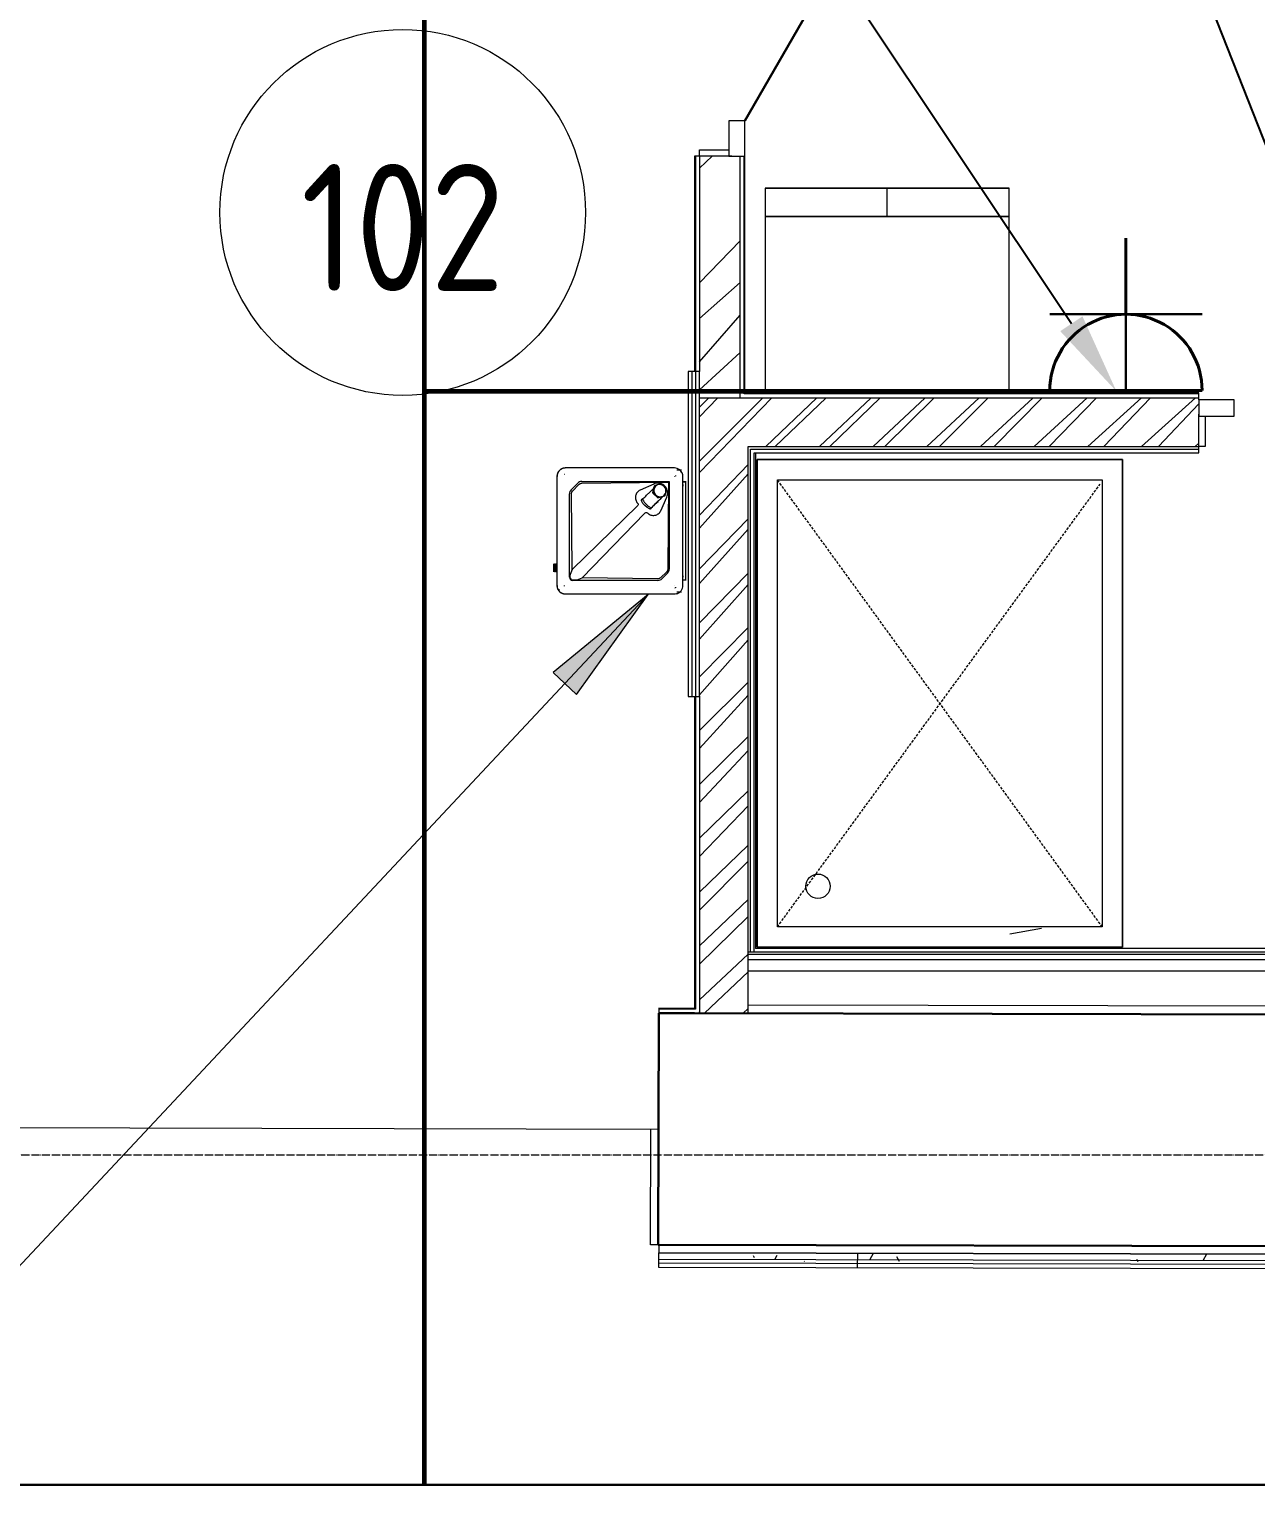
# Model space of a CAD drawing. Header units: millimetres. Extents: x -32 to 417638015, y -35 to 175284279.
# Drawn here: x 416297756 to 416300776, y 175243832 to 175247414 of the extents above; entities that cross this region are included whole.
import ezdxf
from ezdxf import colors
from ezdxf.entities.mleader import LeaderData, LeaderLine
from ezdxf.enums import TextEntityAlignment as Align
from ezdxf.math import Vec2, Vec3

# ---------------------------------------------------------------- set-up
doc = ezdxf.new("R2010")
doc.units = ezdxf.units.MM
doc.linetypes.add('ADSK_Линия сетки', pattern=[25, 20, -2.5, 0, -2.5])
doc.linetypes.add('HIDDEN', pattern=[9.524999999999999, 6.35, -3.174999999999999])
for name, color, linetype, lineweight in [('_ЭМ_гофра', 5, 'Continuous', 60), ('_ЭМ_ТХобщее_слой', 7, 'Continuous', 30), ('Аннотация', 7, 'Continuous', 18), ('Двери', 7, 'Continuous', 9), ('Оси', 253, 'Continuous', 9), ('Перекрытие', 7, 'Continuous', 18), ('Сантехника', 7, 'Continuous', 18), ('Стены внутренние', 7, 'Continuous', 18), ('Стены несущие', 7, 'Continuous', 30), ('Стены отделка', 7, 'Continuous', 30), ('Стены штриховка', 7, 'Continuous', 9), ('ТХ', 5, 'Continuous', 0), ('ШТРИХОВКА', 252, 'Continuous', 15), ('ЭМ_Лоток 1_2', 162, 'Continuous', 30), ('ЭОМ_Розетки комп', 1, 'Continuous', 30)]:
    doc.layers.add(name, color=color, linetype=linetype, lineweight=lineweight)
doc.layers.add('_ЭМ_Надписи', color=7, linetype='Continuous')
doc.layers.add('ЭОМ_Лотки рабочие', color=5, linetype='Continuous')
doc.layers.add('Линии', color=7, linetype='Continuous', lineweight=9, true_color=0x00a600)
doc.styles.add('GOST Common', font='GOST_Common.ttf', dxfattribs={"width": 0.9, "height": 349.9999999999996})
doc.styles.add('ЭОМ', font='isocpeur.ttf', dxfattribs={"width": 0.85, "height": 250})
doc.linetypes.add('Cable in the tray', pattern='A,5,[130,ltypeshp.shx,S=1,R=0,X=0,Y=0],1.5,[130,ltypeshp.shx,S=1.5,R=90,X=0,Y=-1],1,[130,ltypeshp.shx,S=1,R=0,X=0.5,Y=0],5', length=12.5)
pattern_1 = [(0, (557.2005734382547, 188.9018102923583), (406.4, 101.6), [33.528, -271.272, 33.528, -271.272, -1625.6]), (0, (557.2005734382547, 188.9018102923583), (406.4, 101.6), [-609.6, 33.528, -576.072, 33.528, -271.272, -711.2]), (0, (557.2005734382547, 188.9018102923583), (406.4, 101.6), [-1524, 33.528, -169.672, 33.528, -474.472]), (120, (709.6005734382488, 239.7018102923575), (-291.1881810244989, 301.1527240979959), [33.52799999999996, -271.2719999999997, 33.52799999999996, -271.2719999999997, -1625.599999999999]), (120, (709.6005734382488, 239.7018102923575), (-291.1881810244989, 301.1527240979959), [-609.5999999999995, 33.52799999999996, -576.0719999999994, 33.52799999999996, -271.2719999999997, -711.1999999999995]), (120, (709.6005734382488, 239.7018102923575), (-291.1881810244989, 301.1527240979959), [-1523.999999999999, 33.52799999999996, -169.6719999999999, 33.52799999999996, -474.4719999999997]), (240, (760.4005734382372, 442.9018102923583), (-115.2118189755009, -402.7527240979958), [33.528, -271.272, 33.528, -271.272, -1625.6]), (240, (760.4005734382372, 442.9018102923583), (-115.2118189755009, -402.7527240979958), [-609.6, 33.528, -576.072, 33.528, -271.272, -711.2]), (240, (760.4005734382372, 442.9018102923583), (-115.2118189755009, -402.7527240979958), [-1524, 33.528, -169.672, 33.528, -474.472])]

# ---------------------------------------------------------------- blocks, each defined once
blk = doc.blocks.new('ТХ 1 этаж.')
at = {"layer": 'ТХ', "color": 252, "true_color": 0x939598}
blk.add_lwpolyline([(42827.00112011511, 13956.50264470041), (42227.00112011511, 13956.50264470041), (42227.00112011511, 13456.50264470041), (42827.00112011511, 13456.50264470041)], close=True, dxfattribs=at)
for points in [[(42527.00112011511, 13886.50264470041), (42527.00112011511, 13956.50264470041)], [(42827.00112011511, 13886.50264470041), (42227.00112011511, 13886.50264470041)]]:
    blk.add_lwpolyline(points, dxfattribs=at)
blk = doc.blocks.new('1 этаж')
at = {"layer": 'Аннотация', "lineweight": 9}
blk.add_hatch(color=8, dxfattribs=at).paths.add_polyline_path([(35082.6209937532, 14512.30868848196), (34848.6357162811, 14320.44726938684), (34906.26596055369, 14266.42494262613)])
at = {"layer": 'Стены внутренние'}
h = blk.add_hatch(dxfattribs=at)
h.set_pattern_fill('ANSI34', color=8, scale=20, style=0)
h.set_pattern_definition([(45, (-31496.66335460375, 188.9018102923583), (-269.4076836320746, 269.4076836320746), []), (45, (-31406.86075460375, 188.9018102923583), (-269.4076836320746, 269.4076836320746), []), (45, (-31317.05815460374, 188.9018102923583), (-269.4076836320746, 269.4076836320746), []), (45, (-31227.25535460375, 188.9018102923583), (-269.4076836320746, 269.4076836320746), [])])
h.paths.add_polyline_path([(35308.52282375755, 17592.83951177211), (35208.52282375755, 17592.83951177211), (35208.52282375755, 16620.83921689581), (35308.52282375755, 16620.83921689581)])
h.paths.add_polyline_path([(35308.52282375755, 15590.83921689579), (35280.52282375755, 15590.83921689579), (35208.52282375755, 15590.8392168958), (35208.52282375755, 14995.88200540516), (35308.52282375755, 14995.88200540516)])
at = {"layer": 'Стены внутренние', "lineweight": 9}
h = blk.add_hatch(dxfattribs=at)
h.set_pattern_fill('FP_12', color=8, style=0, pattern_type=2)
h.set_pattern_definition(pattern_1)
h.paths.add_polyline_path([(35597.19065261498, 12876.21092916563), (35597.19065261498, 12891.21089812954), (35107.72509870786, 12891.21089812954), (35108.20957781572, 12877.20562320036), (35597.17234469211, 12876.21102373102)])
h.paths.add_polyline_path([(33408.2068024131, 12880.66379921), (33407.25378148194, 12895.66576889748), (30907.21826974658, 12900.75138578936), (30907.21826974658, 12885.75135475359), (33407.25378148194, 12880.6657378622)])
h = blk.add_hatch(dxfattribs=at)
h.set_pattern_fill('FP_12', color=8, style=0, pattern_type=2)
h.set_pattern_definition(pattern_1)
h.paths.add_polyline_path([(38495.55837415814, 12870.31501777701), (38495.55837415814, 12885.31504881234), (35597.2211658197, 12891.21089812954), (35597.2211658197, 12876.21086709372), (38480.55837415849, 12870.3455310449)])
at = {"layer": 'Стены штриховка'}
h = blk.add_hatch(dxfattribs=at)
h.set_pattern_fill('ANSI32', color=8, scale=10)
h.set_pattern_definition([(45, (-31496.66335460375, 188.9018102923583), (-67.35192090801866, 67.35192090801866), []), (45, (-31451.76205460375, 188.9018102923583), (-67.35192090801866, 67.35192090801866), [])])
h.paths.add_polyline_path([(36438.09553757982, 14995.88200540516), (35208.52282375752, 14995.88200540516), (35208.52282375752, 14260.83921689579), (35208.52282375752, 13482.00281596076), (35328.52282375755, 13481.75870981743), (35328.52282375755, 14875.88200540517), (36438.09553757982, 14875.88200540517)])
h.paths.add_polyline_path([(38691.68820477097, 14995.88200540516), (37468.09553757982, 14995.88200540516), (37468.09553757982, 14950.88200540516), (37468.09553757979, 14875.88200540517), (38193.58589975879, 14875.88200540517), (38693.46588831901, 14875.88200540517)])
h.paths.add_polyline_path([(38328.58589975876, 14875.88200540517), (38208.58589975879, 14875.88200540517), (38208.58589975879, 13495.90007544346), (38328.58589975876, 13495.65596930013)])
at = {"layer": 'Аннотация', "color": 8, "lineweight": 9}
for p, q in [((35082.6209937532, 14512.30868848196), (33129.79636075915, 12429.06334587563)), ((35082.6209937532, 14512.30868848196), (34848.6357162811, 14320.44726938684)), ((34906.26596055369, 14266.42494262613), (35082.6209937532, 14512.30868848196)), ((34848.6357162811, 14320.44726938684), (34906.26596055369, 14266.42494262613)), ((35972.91630336244, 13677.56233748942), (36050.71159366023, 13691.25721430679))]:
    blk.add_line(p, q, dxfattribs=at)
at = {"layer": 'Двери', "color": 8, "lineweight": 30}
blk.add_line((35320.52282375756, 15677.83921689579), (35748.52282375756, 16419.15696253527), dxfattribs=at)
at = {"layer": 'Двери', "color": 8}
for p, q in [((35320.52282375756, 15677.83921689579), (35280.52282375756, 15677.83921689579)), ((35280.52282375756, 15677.83921689579), (35280.52282375756, 15590.83921689579)), ((35320.52282375756, 15590.83921689579), (35320.52282375756, 15677.83921689579)), ((35280.52282375756, 15590.83921689579), (35320.52282375756, 15590.83921689579)), ((36438.09553757983, 14990.88200540517), (36438.09553757983, 14950.88200540517)), ((36525.09553757983, 14990.88200540517), (36438.09553757983, 14990.88200540517)), ((36525.09553757983, 14950.88200540517), (36525.09553757983, 14990.88200540517)), ((36438.09553757983, 14950.88200540517), (36525.09553757983, 14950.88200540517))]:
    blk.add_line(p, q, dxfattribs=at)
at = {"layer": 'Линии', "color": 8}
blk.add_circle((34478.08923001168, 15451.99758069811), 450.0000000000006, dxfattribs=at)
at = {"layer": 'Оси', "color": 8, "linetype": 'ADSK_Линия сетки'}
blk.add_line((-9557.527964694405, 13133.90181029196), (56672.20057343819, 13133.90181029175), dxfattribs=at)
at = {"layer": 'Перекрытие', "color": 8}
for p, q in [((35208.52282375752, 15590.8392168958), (35208.52282375752, 15605.83921689579)), ((35208.52282375752, 15605.83921689579), (35280.52282375755, 15605.83921689579)), ((36453.09553757982, 14950.88200540517), (36453.09553757982, 14875.88200540516)), ((36453.09553757982, 14875.88200540516), (36438.09553757985, 14875.88200540516)), ((35346.52282375752, 14860.17134333466), (35346.52282375752, 13641.37489714497)), ((33408.83353030469, 13200.66318639554), (35107.8300150483, 13197.2070574003)), ((35088.25026208872, 12912.20561285584), (35088.83001297963, 13197.20502318665)), ((35107.25026415693, 12912.16696271227), (35088.25026208872, 12912.20561285584))]:
    blk.add_line(p, q, dxfattribs=at)
at = {"layer": 'Сантехника', "color": 8}
for p, q in [((36250.23820351659, 14844.37489714496), (35350.23820351659, 14844.37489714497)), ((35350.23820351659, 14844.37489714497), (35350.23820351657, 13644.37489714497)), ((35350.23820351659, 14844.37489714497), (36250.23820351659, 14844.37489714496)), ((35350.23820351657, 13644.37489714497), (35350.23820351659, 14844.37489714497)), ((36250.23820351657, 13644.37489714496), (36250.23820351659, 14844.37489714496)), ((36250.23820351659, 14844.37489714496), (36250.23820351657, 13644.37489714496)), ((34857.74425862403, 14802.38200540518), (34857.74425862403, 14534.38200540517)), ((34876.12911177348, 14808.11364089536), (34877.30291823402, 14808.11364089536)), ((35146.72302454737, 14823.38200540518), (34878.74417968695, 14823.38200540518)), ((35146.97431556976, 14823.38200540517), (35146.72302454737, 14823.38200540517)), ((35149.97407875843, 14805.10729785486), (35149.97407875843, 14803.01488959944)), ((35164.33481767262, 14818.37649856137), (35152.47388141575, 14818.37649856137)), ((35167.97265789087, 14534.38200540516), (35167.97265789087, 14802.38200540516)), ((35400.23820351655, 14794.37489714498), (36200.23820351654, 14794.37489714497)), ((35400.23820351654, 13694.37489714499), (35400.23820351655, 14794.37489714498)), ((36200.23820351654, 14794.37489714497), (36200.23820351652, 13694.37489714498)), ((34888.49209929359, 14555.00700540512), (34888.49209929359, 14759.79380196956)), ((34892.59228067505, 14769.69329690617), (34908.80420428758, 14785.90650034177)), ((34895.02338442279, 14573.88326834373), (34893.3356417055, 14759.79380196956)), ((34896.0115818447, 14766.47327875038), (34911.98927520143, 14782.90706108173)), ((34918.70291778689, 14790.00700540515), (35134.09771037139, 14790.00700540515)), ((34918.88448084961, 14785.86341364746), (35132.29329888249, 14788.11974954762)), ((35095.8994545245, 14783.97571520334), (35062.50538879973, 14768.99723028129)), ((35078.4171519993, 14756.34668958255), (35086.51235498261, 14764.28584457854)), ((35088.06481885306, 14765.82071824492), (35096.98666972716, 14774.69205089348)), ((35093.427402501, 14762.35691147425), (35096.91898667626, 14778.15809252263)), ((35105.71897049379, 14749.97998636894), (35093.7250304201, 14761.4143270964)), ((35098.00688005555, 14779.30901766197), (35094.51529588029, 14763.50783661359)), ((35094.8129237994, 14762.56525223574), (35106.80686387309, 14751.13091150829)), ((35098.23616539465, 14779.7433796239), (35097.14827201535, 14778.59245448457)), ((35114.20489182499, 14784.2098293946), (35098.6652641984, 14779.99903731698)), ((35114.27403578217, 14748.92582407721), (35122.24224150027, 14757.50969648144)), ((35127.16324389277, 14772.51491592644), (35115.16090388693, 14783.95726467175)), ((35122.65706192347, 14754.19424802509), (35123.74495530276, 14755.34517316442)), ((35123.9689081627, 14755.76943318922), (35127.46087181187, 14771.57233154859)), ((35132.29329888249, 14788.11974954762), (35130.4800345317, 14574.59520884072)), ((35132.29329888249, 14788.11974954762), (35134.09771037139, 14790.00700540515)), ((35134.09771037139, 14790.00700540515), (35134.09771037139, 14574.59520884072)), ((35175.19781780012, 14788.38200540515), (35167.68237224105, 14788.38200540515)), ((35175.98505755978, 14789.38200540514), (35167.68515757158, 14789.38200540514)), ((35167.83915953522, 14558.38200540518), (35167.83915953522, 14778.38200540518)), ((35175.19781780012, 14548.38200540514), (35175.19781780012, 14788.38200540515)), ((35056.25116262821, 14730.32749457309), (34895.02338442279, 14573.88326834373)), ((35068.88277396624, 14747.75783005402), (35065.96146394468, 14744.78878316431)), ((35066.06627381672, 14744.8849721158), (35069.14274989653, 14747.5022157557)), ((35087.97729430093, 14722.84093158612), (35090.89829950114, 14725.8096686734)), ((35090.75234118436, 14725.97567377624), (35088.04021716178, 14722.90929407471)), ((35097.25655697831, 14732.70601200341), (35102.72486487754, 14738.07058557051)), ((35098.85386218617, 14734.02758077199), (35106.69724836596, 14741.34713719533)), ((35102.52987340338, 14737.7261405639), (35099.07498097953, 14734.24210509421)), ((35107.7238839097, 14743.07264114295), (35099.62868092643, 14735.13348614693)), ((35122.23794265174, 14753.94453615176), (35106.67498255573, 14749.7274216461)), ((35114.01637853744, 14748.65839432946), (35106.94586889507, 14741.58732651759)), ((35107.50439794523, 14742.38989783544), (35113.15593994631, 14748.04188598802)), ((35113.12002621122, 14747.99706037712), (35107.55812835511, 14742.43472344634)), ((35107.76287593503, 14750.87834678544), (35123.32583603103, 14755.0954612911)), ((35117.01979772842, 14752.3071189955), (35109.27634778015, 14744.60751480932)), ((35113.12198053252, 14718.33109867614), (35128.10983923432, 14751.73069429715)), ((34919.99155286252, 14552.93710652428), (35074.3154772163, 14712.26041963319)), ((34889.74232348693, 14556.13783044874), (34888.35554110645, 14554.75093859106)), ((34888.54301596301, 14554.88407198724), (34889.74232348692, 14556.08347418847)), ((34889.74232348693, 14558.63209269647), (34889.74232348693, 14555.00700540512)), ((34895.02338442279, 14573.88326834373), (34890.15529607884, 14561.71678072415)), ((35106.26170440254, 14546.75700540516), (34896.74144806257, 14546.75700540516)), ((34896.79393443832, 14547.95483777617), (34904.72537466428, 14547.95483777617)), ((34907.82715643386, 14548.35050436265), (34919.99155286251, 14552.93710652428)), ((35106.44762762, 14551.00010364275), (34919.99155286252, 14552.93710652428)), ((35127.42503542414, 14567.43838078949), (35113.41091704216, 14553.78889387784)), ((35129.99752898992, 14564.69571390411), (35116.16041790185, 14550.85751046855)), ((35167.72136686849, 14548.38200540514), (35175.19781780012, 14548.38200540514)), ((35175.98505755978, 14547.38200540519), (35167.72136686849, 14547.38200540519)), ((34875.99570752055, 14532.37777037958), (34875.99570752057, 14534.00193806931)), ((34878.74417968695, 14513.38200540518), (35146.72302454737, 14513.38200540518)), ((35146.72302454737, 14513.38200540518), (35146.97431556976, 14513.38200540518)), ((35147.67913430123, 14528.65036991498), (35148.85582378551, 14528.65036991498)), ((35149.97407875843, 14529.96675910763), (35149.97407875843, 14528.65036991498)), ((35152.47388141575, 14518.387512249), (35164.33481767262, 14518.387512249)), ((36200.23820351652, 13694.37489714498), (35400.23820351654, 13694.37489714499)), ((35350.23820351657, 13644.37489714497), (36250.23820351657, 13644.37489714496)), ((36250.23820351657, 13644.37489714496), (35350.23820351657, 13644.37489714497))]:
    blk.add_line(p, q, dxfattribs=at)
at = {"layer": 'Сантехника', "color": 8, "linetype": 'HIDDEN', "lineweight": 9}
for p, q in [((36200.23820351652, 13694.37489714498), (35400.23820351655, 14794.37489714498)), ((35400.23820351654, 13694.37489714499), (36194.89299713725, 14783.63008970036))]:
    blk.add_line(p, q, dxfattribs=at)
at = {"layer": 'Сантехника', "color": 8, "lineweight": 9}
for p, q in [((34850.85192635108, 14587.01226793884), (34850.25347643101, 14587.61081235735)), ((34851.44749253552, 14587.61081235735), (34850.84904261545, 14587.01226793884)), ((34852.04901520303, 14587.01226793884), (34851.45056528295, 14587.61081235735)), ((34852.64458138746, 14587.61081235735), (34852.04613146739, 14587.01226793884)), ((34853.24610405495, 14587.01226793884), (34852.64765413489, 14587.61081235735)), ((34853.8416702394, 14587.61081235735), (34853.24322031933, 14587.01226793884)), ((34854.4431929069, 14587.01226793884), (34853.84474298683, 14587.61081235735)), ((34855.03875909133, 14587.61081235735), (34854.44030917126, 14587.01226793884)), ((34855.64028175883, 14587.01226793884), (34855.04183183876, 14587.61081235735)), ((34856.23584794327, 14587.61081235735), (34855.63739802319, 14587.01226793884)), ((34856.83737061075, 14587.01226793884), (34856.23892069069, 14587.61081235735)), ((34857.43293679519, 14587.61081235735), (34856.83448687513, 14587.01226793884)), ((34858.0344594627, 14587.01226793884), (34857.43600954262, 14587.61081235735)), ((34850.25347643101, 14568.14984891299), (34850.85192635108, 14568.74839333151)), ((34850.84904261545, 14568.74839333151), (34851.44749253552, 14568.14984891299)), ((34851.45056528295, 14568.14984891299), (34852.04901520303, 14568.74839333151)), ((34852.04613146739, 14568.74839333151), (34852.64458138746, 14568.14984891299)), ((34852.64765413489, 14568.14984891299), (34853.24610405495, 14568.74839333151)), ((34853.24322031933, 14568.74839333151), (34853.8416702394, 14568.14984891299)), ((34853.84474298683, 14568.14984891299), (34854.4431929069, 14568.74839333151)), ((34854.44030917126, 14568.74839333151), (34855.03875909133, 14568.14984891299)), ((34855.04183183876, 14568.14984891299), (34855.64028175883, 14568.74839333151)), ((34855.63739802319, 14568.74839333151), (34856.23584794327, 14568.14984891299)), ((34856.23892069069, 14568.14984891299), (34856.83737061075, 14568.74839333151)), ((34856.83448687513, 14568.74839333151), (34857.43293679519, 14568.14984891299)), ((34857.43600954262, 14568.14984891299), (34858.0344594627, 14568.74839333151))]:
    blk.add_line(p, q, dxfattribs=at)
at = {"layer": 'Сантехника', "color": 8, "flags": 128}
for points in [[(34878.74417968694, 14823.38200540518), (34877.90434378882, 14823.36520512213), (34877.06585205309, 14823.31483118618), (34876.23004648305, 14823.23096429322), (34875.39826476745, 14823.11373879125), (34874.57183813219, 14822.96334246283), (34873.75208920264, 14822.78001622121), (34872.94032988029, 14822.5640537203), (34872.13785923706, 14822.31580087967), (34871.34596143095, 14822.03565532499), (34870.56590364619, 14821.72406574505), (34869.79893406149, 14821.38153116661), (34869.04627984958, 14821.00860014808), (34868.30914521133, 14820.60586989372), (34867.58870944766, 14820.17398528964), (34866.88612507223, 14819.71363786346), (34866.2025159682, 14819.22556466934), (34865.53897559165, 14818.71054710022), (34864.89656522481, 14818.16940962945), (34864.27631228165, 14817.60301848386), (34863.67920866867, 14817.01228025038), (34863.10620920333, 14816.39814041883), (34862.5582300926, 14815.76158186309), (34862.03614747396, 14815.1036232632), (34861.54079602116, 14814.42531747108), (34861.07296761678, 14813.72774982246), (34860.63341009366, 14813.01203639783), (34860.222826047, 14812.27932223524), (34859.84187171909, 14811.53077949774), (34859.49115595814, 14810.7676055985), (34859.17123925281, 14809.99102128664), (34858.882632844, 14809.2022686966), (34858.62579791487, 14808.40260936444), (34858.4011448607, 14807.59332221392), (34858.20903263926, 14806.77570151572), (34858.04976820295, 14805.95105482282), (34857.92360601319, 14805.12070088544), (34857.83074763816, 14804.28596754857), (34857.77134143405, 14803.44818963561), (34857.74548231061, 14802.60870682111), (34857.74425862403, 14802.38200540518)], [(34898.82188830261, 14823.0715162812), (34898.81748134368, 14823.13454879196), (34898.81508151702, 14823.17690256159), (34898.81363262403, 14823.20739389078), (34898.81269162172, 14823.23045523861), (34898.81204632667, 14823.24855735295), (34898.81158480404, 14823.26318602965), (34898.81124347891, 14823.27528834294), (34898.81098407426, 14823.28549651626), (34898.81078242863, 14823.29424875592), (34898.81062268207, 14823.30185842036), (34898.81049407558, 14823.30855557741), (34898.81038910262, 14823.31451300488), (34898.81030239757, 14823.31986302934), (34898.81023004332, 14823.32470876006), (34898.81016912685, 14823.32913178074), (34898.81011744616, 14823.33319753703), (34898.81007331233, 14823.33695918766), (34898.81003541326, 14823.34046040706), (34898.81000271773, 14823.34373745909), (34898.80997440703, 14823.34682075394), (34898.80994982523, 14823.34973603331), (34898.8099284427, 14823.35250528389), (34898.80990982881, 14823.35514744991), (34898.80989363153, 14823.35767899501), (34898.80987956181, 14823.36011435029), (34898.80986738156, 14823.36246627519)], [(35126.7803848562, 14823.0715162812), (35126.78479181512, 14823.13454879196), (35126.78719164179, 14823.1769025616), (35126.78864053477, 14823.20739389079), (35126.78958153708, 14823.23045523861), (35126.79022683214, 14823.24855735295), (35126.79068835477, 14823.26318602966), (35126.7910296799, 14823.27528834295), (35126.79128908455, 14823.28549651627), (35126.79149073017, 14823.29424875592), (35126.79165047673, 14823.30185842036), (35126.79177908324, 14823.30855557741), (35126.79188405618, 14823.31451300489), (35126.79197076125, 14823.31986302935), (35126.79204311549, 14823.32470876007), (35126.79210403195, 14823.32913178074), (35126.79215571265, 14823.33319753703), (35126.79219984647, 14823.33695918766), (35126.79223774556, 14823.34046040706), (35126.79227044108, 14823.34373745909), (35126.79229875177, 14823.34682075394), (35126.79232333356, 14823.34973603331), (35126.7923447161, 14823.35250528389), (35126.79236333, 14823.35514744991), (35126.79237952727, 14823.35767899501), (35126.792393597, 14823.3601143503), (35126.79240577725, 14823.36246627519)], [(35065.8687521555, 14742.30633027089), (35065.62967692416, 14742.91015963019), (35065.52821699942, 14743.50143999239), (35065.57002429824, 14744.04723354982), (35065.75276990718, 14744.5171363784), (35066.06627381672, 14744.8849721158)], [(35085.43508706107, 14722.73845073391), (35079.52850491792, 14726.3892926063), (35074.12708425721, 14731.02648142609), (35069.49761335431, 14736.42097604178), (35065.8687521555, 14742.30633027089)], [(35088.04021716178, 14722.90929407471), (35087.66585942525, 14722.60231696831), (35087.1897186077, 14722.42583250992), (35086.63831856429, 14722.38967192604), (35086.04237553346, 14722.4958495747), (35085.43508706107, 14722.7384507339)], [(34890.15529607884, 14561.71678072415), (34890.04113103374, 14561.3665579372), (34889.9400441789, 14560.92205649415), (34889.85644571585, 14560.40266903443), (34889.79398286524, 14559.83105531288), (34889.75538074653, 14559.23215360353), (34889.74232348693, 14558.63209269646)], [(34904.72537466428, 14547.95483777617), (34905.32593636856, 14547.967347859), (34905.92641137994, 14548.00433231956), (34906.50060226856, 14548.06417760559), (34907.02345832416, 14548.14427279632), (34907.47216846453, 14548.24112351128), (34907.82715643386, 14548.35050436265)], [(34857.74425862403, 14534.38200540517), (34857.76105379848, 14533.54229241914), (34857.81141248944, 14532.70392219085), (34857.89525424202, 14531.8682353386), (34858.01244510609, 14531.03656820511), (34858.16279784794, 14530.21025072794), (34858.34607224629, 14529.39060431988), (34858.56197547213, 14528.57893976233), (34858.8101625518, 14527.77655511531), (34859.09023691281, 14526.98473364698), (34859.40175101147, 14526.20474178607), (34859.74420704137, 14525.43782710047), (34860.11705772197, 14524.68521630498), (34860.51970716577, 14523.94811330152), (34860.95151182306, 14523.22769725479), (34861.41178150284, 14522.52512070645), (34861.89978046823, 14521.84150773091), (34862.41472860496, 14521.17795213559), (34862.955802661, 14520.53551570854), (34863.52213755566, 14519.9152265164), (34864.11282775594, 14519.31807725528), (34864.72692871835, 14518.74502365741), (34865.36345839364, 14518.19698295615), (34866.02139879244, 14517.67483241183), (34866.69969760916, 14517.17940790093), (34867.39726990172, 14516.71150257109), (34868.11299982452, 14516.27186556383), (34868.84574241177, 14515.8612008077), (34869.59432540844, 14515.48016588339), (34870.35755114608, 14515.12937096307), (34871.13419846007, 14514.80937782562), (34871.92302464566, 14514.5206989496), (34872.72276744941, 14514.26379668529), (34873.53214709288, 14514.0390825075), (34874.34986832507, 14513.84691635033), (34875.17462250069, 14513.68760602499), (34876.00508968031, 14513.56140672181), (34876.83994074925, 14513.46852059733), (34877.6778395519, 14513.409096447), (34878.51744503729, 14513.38322946437), (34878.74417968694, 14513.38200540518)], [(34898.82188830261, 14513.69249452916), (34898.81748134368, 14513.62946201839), (34898.81508151702, 14513.58710824876), (34898.81363262403, 14513.55661691958), (34898.81269162172, 14513.53355557175), (34898.81204632667, 14513.51545345741), (34898.81158480404, 14513.50082478071), (34898.81124347891, 14513.48872246741), (34898.81098407426, 14513.47851429409), (34898.81078242863, 14513.46976205444), (34898.81062268207, 14513.46215238999), (34898.81049407558, 14513.45545523296), (34898.81038910262, 14513.44949780547), (34898.81030239757, 14513.44414778101), (34898.81023004332, 14513.43930205029), (34898.81016912685, 14513.43487902963), (34898.81011744616, 14513.43081327332), (34898.81007331233, 14513.4270516227), (34898.81003541326, 14513.4235504033), (34898.81000271773, 14513.42027335127), (34898.80997440703, 14513.41719005641), (34898.80994982523, 14513.41427477705), (34898.8099284427, 14513.41150552646), (34898.80990982881, 14513.40886336044), (34898.80989363153, 14513.40633181534), (34898.80987956181, 14513.40389646006), (34898.80986738156, 14513.40154453516)], [(35126.7803848562, 14513.69249452915), (35126.78479181512, 14513.62946201839), (35126.78719164179, 14513.58710824876), (35126.78864053477, 14513.55661691958), (35126.78958153708, 14513.53355557174), (35126.79022683214, 14513.5154534574), (35126.79068835477, 14513.50082478071), (35126.7910296799, 14513.48872246741), (35126.79128908455, 14513.47851429409), (35126.79149073017, 14513.46976205444), (35126.79165047673, 14513.46215238999), (35126.79177908324, 14513.45545523296), (35126.79188405618, 14513.44949780547), (35126.79197076125, 14513.44414778101), (35126.79204311549, 14513.43930205029), (35126.79210403195, 14513.43487902962), (35126.79215571265, 14513.43081327332), (35126.79219984647, 14513.4270516227), (35126.79223774556, 14513.4235504033), (35126.79227044108, 14513.42027335127), (35126.79229875178, 14513.41719005641), (35126.79232333357, 14513.41427477705), (35126.7923447161, 14513.41150552646), (35126.79236333, 14513.40886336044), (35126.79237952727, 14513.40633181534), (35126.792393597, 14513.40389646006), (35126.79240577725, 14513.40154453516)]]:
    blk.add_lwpolyline(points, dxfattribs=at)
at = {"layer": 'Сантехника', "color": 8}
blk.add_circle((35500.23820351656, 13794.37489714497), 30.00000000000217, dxfattribs=at)
for centre, major_axis, ratio, start_param, end_param in [((34878.9954707093, 14802.38200540516), (0, 20.99999999999072), 0.9999210629120366, 0.8944532480236258, 1.570796326794898), ((34878.9954707093, 14802.38200540516), (0, 20.99999999999107), 0.9999210629119708, 0.4361209599055338, 0.7547670478898956), ((34878.9954707093, 14802.38200540516), (0, 20.9999999999892), 0.9999210629121682, 0.2404556462871681, 0.3797263479025892), ((34878.9954707093, 14802.38200540516), (0, 20.99999999999017), 0.9999210629119821, 0.01286091513688192, 0.1322091183496463), ((35146.97431556973, 14802.38200540516), (0, 20.99999999998935), 0.9999210629119478, 5.594615900633996, 6.283185307179588), ((35146.84867005853, 14802.38200540516), (0, 0.9999999999975964), 0.9999210629142957, 4.974188368182072, 5.497787143780847), ((35146.97431556973, 14802.38200540516), (0, 0.9999999999975964), 0.9999210629142957, 4.712388980384685, 5.497787143780847), ((35146.97431556973, 14802.38200540516), (0, 20.99999999998909), 0.9999210629121946, 4.712388980384685, 5.574870350346479), ((35152.47388141571, 14805.37649856135), (0, 13.00000000000216), 0.9999210629115497, 5.343262995391192, 5.458870160898694), ((34902.49099417436, 14759.79380196956), (0, 14), 0.9999210629123679, 0.7853981633975871, 1.570796326794898), ((34918.70291778689, 14776.00700540516), (0, 13.99999999999979), 0.9999210629119072, 1.554312234475219e-15, 0.7853981633974498), ((34847.53260962549, 14987.24945874856), (-232.7664169313904, 229.0239567512261), 0.6756802419556057, 3.072068413784742, 3.129540623275582), ((35089.09752468116, 14766.91325830604), (3.535673451057513, 3.535394355294489), 0.00888447929951096, 3.883515886290013, 4.40711466189342), ((35094.38341456294, 14762.10434675141), (-0.7267267229327748, 0.6869266847199221), 0.9537268977522719, 0.5191263241302331, 1.566323875330373), ((35110.98126875485, 14767.52428687301), (-11.19297548984463, 10.57997910883461), 0.9537268977523775, 4.682836158102967, 7.8244288116926), ((35095.47130794224, 14763.25527189075), (-0.7267267228696139, 0.6869266847822666), 0.9537268977535746, 0.5191263242223962, 1.566323875420221), ((35098.9628921175, 14779.05645293912), (-0.7267267229148098, 0.686926684740745), 0.9537268977508873, 5.755114080144526, 6.80231163134236), ((35110.98126875485, 14767.52428687301), (-11.19297548981654, 10.57997910885858), 0.9537268977531305, 1.541243504515265, 4.6828361581053), ((35114.50251974408, 14783.26724501675), (-0.7267267228911269, 0.6869266847562857), 0.9537268977573372, 4.707916528972625, 5.755114080168514), ((35123.0351300314, 14756.01612402537), (-0.7098252713645993, 0.670950860920307), 0.9537268977498791, 2.61352142654185, 3.660718977739735), ((35126.50485974993, 14771.82489627143), (-0.7267267228820086, 0.6869266847682514), 0.953726897753018, 3.660718977793263, 4.707916528988168), ((35167.7889013307, 14778.38200540518), (0, 4.000000000001819), 0.01256455111978877, 1.554312234475219e-15, 1.570796326794898), ((35167.7889013307, 14778.38200540518), (0, 4.000000000001819), 0.01256455111796978, 4.712388980384685, 6.283185307179588), ((35071.02121577579, 14745.6537704952), (-2.138441809580273, 2.104059558811208), 0.6756802419554695, 6.213661067374574, 7.3965224153555), ((35092.56716678693, 14749.21601709417), (-22.89305088716948, 22.52497231090437), 0.6756802419556723, 1.113337108174657, 2.00415148478842), ((35088.75985769151, 14727.9137282322), (-2.138441809592593, 2.104059558805813), 0.6756802419542285, 2.004151484786576, 3.187012832765696), ((35330.51322330024, 14504.23071698092), (-232.7664169313695, 229.0239567512332), 0.6756802419556083, 6.271133276865436, 6.328605486356291), ((35101.56356311311, 14736.79522975603), (2.202809567323142, 2.202635683945106), 0.008884479300621698, 5.157606240257222, 6.283185307180228), ((35099.87535925271, 14748.65839432946), (0, 10.00000000000169), 0.9999210629117237, 3.665191429188094, 3.926990816987237), ((35106.37735463664, 14750.67000602395), (-0.7267267229104485, 0.686926684737139), 0.953726897758125, 1.566323875358161, 2.613521426551797), ((35110.33319321829, 14745.21589191173), (3.53567345106421, 3.535394355296377), 0.00888447929882828, 2.365079437087676, 3.141592653589753), ((35110.33319321829, 14745.21589191173), (3.535673451064819, 3.53539435529533), 0.008884479299490643, 3.150477600494563, 3.674076376051615), ((35107.46524801593, 14751.82093116329), (-0.7267267228942705, 0.6869266847606231), 0.9537268977472962, 1.566323875389096, 2.613521426582348), ((35110.33335769845, 14745.21589191173), (2.831798030071985, 2.831574496183318), 0.008884479299456361, 2.584600905416764, 3.087060721262686), ((35110.30905360825, 14745.70005487044), (3.535673451057916, 3.535394355293576), 0.008884479299706222, 3.883515886269273, 4.407114661889013), ((35110.33335769845, 14745.21589191173), (2.831798030071213, 2.831574496183362), 0.008884479298972387, 2.082141089537515, 2.333370997514767), ((35110.33319321829, 14745.21589191173), (3.535673451058546, 3.535394355297428), 0.008884479299485453, 0.008884946800495145, 1.84148066145697), ((35110.33335769845, 14745.21589191173), (2.83179803007121, 2.831574496185043), 0.00888447929816941, 0.07230182601758636, 1.830911181556054), ((35110.33319321829, 14745.21589191173), (3.535673451056927, 3.535394355294566), 0.008884479299096963, 5.76847147845252, 6.28318530717927), ((35106.94586889507, 14755.72946214132), (0, 10.00000000000003), 0.9999210629122437, 3.92699081698762, 4.18879020478646), ((34896.74144806257, 14555.00700540512), (0, 8.24999999996362), 0.999921062911832, 1.570796326794898, 3.141592653589789), ((34896.79393443832, 14555.00700540512), (0, 7.05216762895725), 0.9999210629125833, 1.570796326794898, 3.141592653589789), ((35106.26170440254, 14560.75700540516), (0, 14.00000000000236), 0.9999210629117234, 3.141592653589789, 3.926990816987237), ((35120.09881549062, 14574.59520884072), (0, 13.99999999999818), 0.9999210629124978, 3.926990816987033, 4.712388980384685), ((35167.78890133081, 14558.38200540518), (0, 3.999999999998181), 0.01256455114526605, 1.570796326794898, 3.141592653589789), ((35167.78890133081, 14558.38200540518), (0, 3.999999999998181), 0.0125645511198002, 3.141592653589789, 4.712388980384685), ((34878.9954707093, 14534.38200540516), (0, 20.99999999998909), 0.9999210629118481, 1.570796326794898, 1.64331147320088), ((34878.9954707093, 14534.38200540516), (0, 20.99999999998927), 0.9999210629119644, 1.814032683850622, 1.977197296385712), ((34878.9954707093, 14534.38200540516), (0, 20.99999999998952), 0.9999210629119698, 2.013466043608775, 2.30380302201213), ((34873.49590486332, 14531.38751224898), (0, 12.99999999999819), 0.9999210629120169, 2.094395102392982, 2.291941568545091), ((34878.9954707093, 14534.38200540516), (0, 20.99999999998973), 0.999921062912222, 2.443548003540315, 3.128731738452911), ((35146.97431556973, 14534.38200540516), (1.152131119198826e-08, 20.99999999998909), 0.9999210629121946, 3.141592654138464, 3.275265509757418), ((35146.84867005853, 14534.38200540516), (0, 0.9999999999960163), 0.9999210629164329, 4.188790204785858, 4.450589592586763), ((35146.97431556973, 14534.38200540516), (0, 20.99999999998802), 0.9999210629118701, 3.338101255099944, 3.508117361010727), ((35146.97431556973, 14534.38200540516), (0, 20.99999999999001), 0.9999210629120833, 3.523514136092705, 3.983540857967704), ((35146.97431556973, 14534.38200540516), (0, 20.99999999999005), 0.999921062912072, 4.0503771829453, 4.712388980384685)]:
    blk.add_ellipse(centre, major_axis=major_axis, ratio=ratio, start_param=start_param, end_param=end_param, dxfattribs=at)
at = {"layer": 'Сантехника', "color": 8, "lineweight": 9}
for centre, major_axis, ratio, start_param, end_param in [((34850.25194005726, 14577.88033063516), (0, 9.731250000004366), 0.01256455111932271, 5.519477651765651, 7.853981633974485), ((34850.25194005726, 14577.88033063516), (0, 9.731250000002783), 0.01256455111992731, 1.570796326794898, 3.905300308979681), ((34850.25194005726, 14577.88033063516), (0, 7.5), 0.01256455112015828, 4.712388980384685, 7.853981633974485), ((34850.25194005726, 14577.88033063516), (0, 7.5), 0.01256455111918816, 1.570796326794898, 4.712388980384685), ((34850.85048448324, 14577.88033063516), (0, 9.132658322951102), 0.01256455112027738, 5.572377535362516, 7.853981633974485), ((34850.85048448324, 14577.88033063516), (0, 9.132658322950867), 0.01256455111971738, 1.570796326794898, 3.852400425428632), ((34851.44902890921, 14577.88033063516), (0, 9.731250000002545), 0.01256455112007275, 5.519477651881433, 7.853981633974485), ((34851.44902890921, 14577.88033063516), (0, 9.731250000004096), 0.01256455111943144, 1.570796326794898, 3.905300308913304), ((34852.04757333517, 14577.88033063516), (0, 9.132658322951102), 0.01256455111948068, 5.572377535331423, 7.853981633974485), ((34852.04757333517, 14577.88033063516), (0, 9.132658322950867), 0.01256455111971738, 1.570796326794898, 3.852400425428632), ((34852.64611776114, 14577.88033063516), (0, 9.731250000002545), 0.01256455112007275, 5.519477651881433, 7.853981633974485), ((34852.64611776114, 14577.88033063516), (0, 9.731250000002783), 0.01256455111943314, 1.570796326794898, 3.905300308913366), ((34853.24466218711, 14577.88033063516), (0, 9.132658322951102), 0.01256455111948068, 5.572377535331423, 7.853981633974485), ((34853.24466218711, 14577.88033063516), (0, 9.132658322950867), 0.01256455111971738, 1.570796326794898, 3.852400425428632), ((34853.84320661308, 14577.88033063516), (0, 9.731250000002545), 0.01256455112007275, 5.519477651838452, 7.853981633974485), ((34853.84320661308, 14577.88033063516), (0, 9.731250000002783), 0.01256455111995024, 1.570796326794898, 3.905300308935789), ((34854.44175103904, 14577.88033063516), (0, 9.132658322951102), 0.01256455111948068, 5.572377535331423, 7.853981633974485), ((34854.44175103904, 14577.88033063516), (0, 9.132658322950867), 0.01256455111911362, 1.570796326794898, 3.852400425452392), ((34855.04029546501, 14577.88033063516), (0, 9.731250000002545), 0.01256455112007275, 5.519477651838452, 7.853981633974485), ((34855.04029546501, 14577.88033063516), (0, 9.731250000002783), 0.01256455111995024, 1.570796326794898, 3.905300308935789), ((34855.63883989098, 14577.88033063516), (0, 9.132658322951102), 0.01256455111948068, 5.572377535331423, 7.853981633974485), ((34855.63883989098, 14577.88033063516), (0, 9.132658322950867), 0.01256455111911362, 1.570796326794898, 3.852400425452392), ((34856.23738431695, 14577.88033063516), (0, 9.731250000002545), 0.01256455112007275, 5.519477651838452, 7.853981633974485), ((34856.23738431695, 14577.88033063516), (0, 9.731250000001639), 0.01256455111995172, 1.570796326794898, 3.905300308935471), ((34856.83592874291, 14577.88033063516), (0, 9.132658322951102), 0.01256455111948068, 5.572377535331423, 7.853981633974485), ((34856.83592874291, 14577.88033063516), (0, 9.132658322950867), 0.01256455111971738, 1.570796326794898, 3.852400425428632), ((34857.43447316888, 14577.88033063516), (0, 9.731250000002545), 0.01256455112007275, 5.519477651838452, 7.853981633974485), ((34857.43447316888, 14577.88033063516), (0, 9.731250000001639), 0.01256455111995172, 1.570796326794898, 3.905300308935471)]:
    blk.add_ellipse(centre, major_axis=major_axis, ratio=ratio, start_param=start_param, end_param=end_param, dxfattribs=at)
at = {"layer": 'Сантехника', "color": 8}
for points in [[(34893.3356417055, 14759.79380196956), (34893.33176149048, 14760.6329746794), (34893.52526280659, 14762.24777048414), (34894.45632900986, 14764.57026218347), (34895.43019131668, 14765.87022830383), (34896.01158184469, 14766.47327875038)], [(34911.98927520143, 14782.90706108174), (34912.60160961631, 14783.53141774235), (34913.92999114903, 14784.58339697666), (34916.32925501075, 14785.61284680683), (34918.00878505276, 14785.85010086726), (34918.88448084961, 14785.86341364746)], [(35062.50538879973, 14768.99723028129), (35061.02877759702, 14768.32889888137), (35058.31935511826, 14766.70205276914), (35054.89241782139, 14763.30661205669), (35052.38528702188, 14759.20986462094), (35050.91756485708, 14754.62974339915), (35050.58122578599, 14749.83021547037), (35051.39030954761, 14745.09124114399), (35053.31639111789, 14740.66031269068), (35055.23047586108, 14738.14247615929), (35056.35457872699, 14736.97335751502)], [(35099.07498097953, 14734.24210509421), (35099.00110090288, 14734.16809248024), (35098.92605603068, 14734.09568245137), (35098.84986527478, 14734.02488649959)], [(35081.05858920647, 14712.33443763099), (35082.22115065073, 14711.19437988924), (35084.72913283318, 14709.25035744093), (35089.15524182376, 14707.28488279539), (35093.89881302592, 14706.44312741277), (35098.70898886315, 14706.75545271109), (35103.30312078361, 14708.2085389727), (35107.41409862881, 14710.70974554998), (35110.82224193613, 14714.14030776574), (35112.45272246571, 14716.85250793842), (35113.12198053252, 14718.33109867614)], [(35113.41091704216, 14553.78889387784), (35112.7823505113, 14553.18188348132), (35111.42728713871, 14552.16548199232), (35109.00568983146, 14551.19508129718), (35107.32237942571, 14550.99492794023), (35106.44762762, 14551.00010364275)], [(35130.48003453169, 14574.59520884072), (35130.46824500596, 14573.68731999102), (35130.22570151396, 14571.94542973357), (35129.16223352921, 14569.45410989494), (35128.07233855875, 14568.07453392418), (35127.42503542414, 14567.43838078949)]]:
    blk.add_open_spline(points, degree=3, dxfattribs=at)
for points, knots in [([(35128.10983923432, 14751.73069429715), (35128.92229240995, 14753.5577793893), (35130.08096069829, 14757.27975180654), (35130.563681527, 14765.20131322264), (35127.55653520205, 14774.83775305331), (35120.41060796968, 14781.98458174295), (35113.19821572116, 14785.22827617541), (35107.37542824791, 14786.3023621453), (35101.43880360028, 14785.94337467487), (35097.72321375078, 14784.7866156086), (35095.8994545245, 14783.97571520334)], [-1, -1, -1, -1, -0.9, -0.8, -0.6000000000000001, -0.4, -0.3, -0.2, -0.1, 0, 0, 0, 0]), ([(35056.35457872699, 14736.97335751502), (35056.93528196633, 14736.3681504295), (35057.54028760839, 14735.27379380247), (35057.73232225153, 14733.62618128819), (35057.48807541322, 14731.9862820286), (35056.84969913364, 14730.91324918835), (35056.25116262821, 14730.32749457309)], [-1, -1, -1, -1, -0.6666666666666666, -0.5, -0.3333333333333333, 0, 0, 0, 0]), ([(35074.3154772163, 14712.26041963319), (35074.91058490211, 14712.86946139614), (35076.00171292658, 14713.51729980166), (35077.66860145355, 14713.75952703376), (35079.34138364648, 14713.55530343391), (35080.4485624252, 14712.93138674899), (35081.05858920647, 14712.33443763099)], [-1, -1, -1, -1, -0.6666666666666666, -0.5, -0.3333333333333333, 0, 0, 0, 0])]:
    blk.add_open_spline(points, degree=3, knots=knots, dxfattribs=at)
at = {"layer": 'Стены несущие', "color": 8}
for p, q in [((35108.40976593966, 13482.20646773108), (35107.25026415693, 12912.20764706954)), ((35196.52282375752, 13482.0272265751), (35108.40976593966, 13482.20646773108)), ((38734.22534024052, 13474.83076892878), (35196.52282375752, 13482.0272265751)), ((35107.25026415693, 12912.20764706954), (38517.29401541519, 12905.27087516354))]:
    blk.add_line(p, q, dxfattribs=at)
at = {"layer": 'Стены отделка', "color": 8, "lineweight": 9}
for p, q in [((35288.52282375755, 15590.8392168958), (35196.52282375755, 15590.8392168958)), ((35196.52282375755, 15590.8392168958), (35196.52282375755, 15060.83921689582)), ((35320.52282375749, 15007.88200540515), (35320.52282375755, 15590.8392168958)), ((35208.52282375752, 15060.83921689582), (35180.52282375752, 15060.83921689582)), ((35180.52282375752, 15060.83921689582), (35180.52282375752, 14260.83921689579)), ((35208.52282375752, 14260.83921689579), (35208.52282375752, 15060.83921689582)), ((36438.09553757982, 15007.88200540516), (35320.52282375749, 15007.88200540515)), ((36438.09553757982, 14990.88200540518), (36438.09553757982, 15007.88200540516)), ((36438.09553757982, 14860.88200540519), (36438.09553757985, 14955.88200540518)), ((35328.52282375755, 13481.75870981744), (35328.52282375755, 14875.88200540517)), ((35343.52282375752, 14860.88200540519), (36438.09553757982, 14860.88200540519)), ((35343.52282375755, 13632.37489714496), (35343.52282375752, 14860.88200540519)), ((35180.52282375752, 14260.83921689579), (35208.52282375752, 14260.83921689579)), ((35196.52282375752, 14260.83921689579), (35196.52282375752, 13494.02725140335)), ((38208.58589975879, 13626.37489714499), (35328.52282375755, 13626.37489714499)), ((38193.58589975876, 13641.37489714497), (35346.52282375752, 13641.37489714497)), ((35328.52282375755, 13586.374897145), (38208.58589975879, 13586.374897145)), ((35108.43417650426, 13494.23085346673), (35108.40976593966, 13482.23087829491)), ((35196.52282375752, 13494.02725140335), (35108.43412684806, 13494.20644300391)), ((35208.52282375755, 13482.00281596075), (35208.52282375755, 13485.83921689578)), ((38714.71607097468, 13494.87049640913), (35328.52282375755, 13501.75875119383)), ((35604.68182133746, 13481.19694224805), (38714.67538670168, 13474.87053778942)), ((35108.25026208872, 12912.20561285585), (35108.20957781567, 12892.20565423614)), ((35107.72712425486, 12892.20663565127), (35107.65592677688, 12857.20670806679)), ((35107.65592677688, 12857.20670806679), (38460.55837415808, 12850.38617402171)), ((35108.20957781564, 12892.20565423559), (35107.72712425486, 12892.20663565127)), ((35597.22116581968, 12891.21089812904), (35597.14996834184, 12856.21097054457))]:
    blk.add_line(p, q, dxfattribs=at)
at = {"layer": 'Стены штриховка', "color": 8}
for p, q in [((35198.52282375752, 15590.8392168958), (35198.52282375749, 15060.83921689582)), ((35208.52282375755, 15590.8392168958), (35208.52282375755, 15060.83921689582)), ((35308.52282375755, 14995.88200540516), (35308.52282375755, 15590.8392168958)), ((35318.52282375749, 15005.88200540512), (35318.52282375755, 15590.8392168958)), ((35189.52282375749, 15060.83921689582), (35189.52282375749, 14260.83921689579)), ((35198.52282375752, 15060.83921689582), (35198.52282375749, 14260.83921689579)), ((35208.52282375755, 14995.88200540516), (36438.09553757982, 14995.88200540516)), ((36438.09553757982, 15005.88200540519), (35318.52282375749, 15005.88200540512)), ((35328.52282375755, 14875.88200540517), (36438.09553757982, 14875.88200540517)), ((35334.52282375755, 14869.88200540514), (36438.09553757982, 14869.88200540514)), ((35334.52282375752, 13632.37489714495), (35334.52282375752, 14869.88200540514)), ((35198.52282375755, 14260.83921689579), (35198.52282375755, 13492.02317882958)), ((35208.52282375752, 14263.01503368206), (35208.52282375752, 13482.00281596076)), ((38193.58589975876, 13632.37489714496), (35328.52282375755, 13632.37489714495)), ((38208.58589975879, 13613.37489714498), (35328.52282375755, 13613.37489714498)), ((35198.52282375752, 13492.02317882958), (35108.43005842064, 13492.20644714193)), ((35107.67830312706, 12868.20668530758), (38471.55837415811, 12861.36382038446)), ((35107.69661105002, 12877.2066666865), (38480.55837415808, 12870.34553104488)), ((35108.20957781567, 12892.20565423614), (38495.55837415808, 12885.31504881288)), ((38495.55837415808, 12885.31504881232), (35108.20957781564, 12892.20565423559))]:
    blk.add_line(p, q, dxfattribs=at)
at = {"layer": 'ЭОМ_Лотки рабочие'}
blk.add_blockref('ТХ 1 этаж.', (-6856.491728035588, 1554.379405807718), dxfattribs=at)
at = {"layer": 'Аннотация', "color": 8, "lineweight": 9, "insert": (34478.08923001168, 15415.04946043948), "char_height": 312.5000000000001, "width": 520.2111192702771, "attachment_point": 5, "line_spacing_factor": 1.022765581104984, "style": 'GOST Common'}
blk.add_mtext('102', dxfattribs=at)
blk = doc.blocks.new('_ЭМ_ТХ2_1этаж')
at = {"layer": 'ТХ', "color": 252, "true_color": 0x939598}
blk.add_lwpolyline([(153974.8919996383, -55237.0086242608), (153374.8919996383, -55237.0086242608), (153374.8919996383, -55737.0086242608), (153974.8919996383, -55737.0086242608)], close=True, dxfattribs=at)
for points in [[(153674.8919996383, -55307.0086242608), (153674.8919996383, -55237.0086242608)], [(153974.8919996383, -55307.0086242608), (153374.8919996383, -55307.0086242608)]]:
    blk.add_lwpolyline(points, dxfattribs=at)
blk = doc.blocks.new('*U749')
at = {"color": 0}
for p, q in [((-249.9999999999998, -250.0000000000003), (-250.0000000002623, 249.9999999999998)), ((0, 0), (-250.0000000000001, -2.775557561562892e-13))]:
    blk.add_line(p, q, dxfattribs=at)
at = {"color": 0, "lineweight": 40}
for p, q in [((2.775557561562892e-13, -250.0000000000001), (-2.775557561562892e-13, 250.0000000000001)), ((-250.0000000000001, -2.775557561562892e-13), (-500.0000000000001, -5.551115123125784e-13))]:
    blk.add_line(p, q, dxfattribs=at)
blk.add_arc((0, 0), 250.0000000000001, 90.00000000000006, 270.0000000000001, dxfattribs=at)
at = {"color": 7, "style": 'GOST Common', "width": 0.9}
for tag, p in [('КОЛВО', (312.5079801825719, 312.6325850737133)), ('ВЫСОТА', (293.7212193844844, -391.4455599595776))]:
    blk.add_attdef(tag, p, '', height=350, dxfattribs=at)
at = {"color": 7, "linetype": 'ByBlock', "style": 'GOST Common', "width": 0.9}
blk.add_attdef('ГРУППА', text='', height=350, dxfattribs=at).set_placement((-568.0906937735253, 0), align=Align.RIGHT)

msp = doc.modelspace()

# ---------------------------------------------------------------- linework, layer by layer
at = {"layer": '_ЭМ_гофра', "linetype": 'ByBlock'}
for points in [[(416302861.35922, 175247614.5451562), (416298729.3642226, 175247614.5451562), (416298729.3642226, 175243832.347793)], [(416300433.1520166, 175246522.5451788), (416298729.3642226, 175246522.5451788)]]:
    msp.add_lwpolyline(points, dxfattribs=at)
at = {"layer": 'ЭМ_Лоток 1_2', "linetype": 'Cable in the tray', "ltscale": 50}
msp.add_lwpolyline([(416258769.7374049, 175254548.0820978), (416267029.5926038, 175254548.0820978), (416267029.5926038, 175243832.347793), (416306061.8873636, 175243832.347793)], dxfattribs=at)

# ---------------------------------------------------------------- block references
at = {"layer": '_ЭМ_ТХобщее_слой', "lineweight": 50}
msp.add_blockref('_ЭМ_ТХ2_1этаж', (416146193.7251987, 175302259.5538031), dxfattribs=at)
at = {"layer": 'ШТРИХОВКА'}
msp.add_blockref('1 этаж', (416264198.1010904, 175231510.6631508), dxfattribs=at)
at = {"layer": 'ЭОМ_Розетки комп', "color": 5, "xscale": 0.75, "yscale": 0.75, "zscale": 0.75, "rotation": 270}
msp.add_blockref('*U749', (416300456.5790947, 175246524.5649759, 64.26463315267222), dxfattribs=at)

# ---------------------------------------------------------------- leaders
at = {"layer": '_ЭМ_Надписи', "color": 7, "ltscale": 5}
ml = msp.add_multileader_mtext('Standard', dxfattribs=at)
ml.set_content('{\\fGOST Common|b0|i0|c204|p34;\\W0.9;\\C256;1ЩРС-2\\fISOCPEUR|b0|i0|c204|p34;\\W0.85; Гр.27\\PЭл.суш. \\fGOST Common|b0|i0|c0|p34;\\W0.9;h=\\fGOST Common|b0|i0|c204|p34;0\\fGOST Common|b0|i0|c0|p34;.\\fGOST Common|b0|i0|c204|p34;9м \\fGOST Common|b0|i0|c0|p34;L=1\\fGOST Common|b0|i0|c204|p34;м}', color=1, style='ЭОМ')
ml.set_leader_properties()
ml.build(insert=Vec2(0, 0))
ml.multileader.update_dxf_attribs({"text_left_attachment_type": 6, "text_right_attachment_type": 6, "dogleg_length": 0, "arrow_head_size": 200})
ctx = ml.context
ctx.base_point, ctx.char_height, ctx.arrow_head_size, ctx.landing_gap_size, ctx.plane_origin = Vec3(416295838.6836732, 175253239.917364, -64.26463315267222), 250, 200, 0, Vec3(416276704.6640422, 175260821.3729974, -64.26463315267222)
ctx.left_attachment, ctx.right_attachment = 6, 6
notes = []
notes.append((ctx, [(1, (1, 1, 0), (416298398.2291278, 175253239.917364, -64.26463315267222), (-1, 0), 0, [(0, [(416301590.3760932, 175245120.4091345, -64.26463315267222)], 0, [])])]))
ctx.mtext.insert, ctx.mtext.width, ctx.mtext.defined_height, ctx.mtext.flow_direction = Vec3(416295838.6836732, 175253564.917364, -64.26463315267222), 2581.699660759461, 673.2272504539008, 5
ml = msp.add_multileader_mtext('Standard', dxfattribs=at)
ml.set_content('{\\fGOST Common|b0|i0|c204|p34;\\W0.9;\\C256;1ЩРС-2\\fISOCPEUR|b0|i0|c204|p34;\\W0.85; Гр.17\\PРезерв\\P\\pxql;\\fGOST Common|b0|i0|c0|p34;\\W0.9;h=\\fGOST Common|b0|i0|c204|p34;1\\fGOST Common|b0|i0|c0|p34;.\\fGOST Common|b0|i0|c204|p34;8м}', color=1, style='ЭОМ')
ml.set_leader_properties()
ml.build(insert=Vec2(0, 0))
ml.multileader.update_dxf_attribs({"text_left_attachment_type": 6, "text_right_attachment_type": 6, "dogleg_length": 0, "arrow_head_size": 200})
ctx = ml.context
ctx.base_point, ctx.char_height, ctx.arrow_head_size, ctx.landing_gap_size, ctx.plane_origin = Vec3(416296271.2118535, 175250192.2802078), 250, 200, 0, Vec3(416276207.2071692, 175260293.9993177)
ctx.left_attachment, ctx.right_attachment = 6, 6
notes.append((ctx, [(1, (1, 1, 0), (416297983.7118535, 175250192.2802078), (-1, 0), 0, [(0, [(416300433.1453008, 175246522.5451788)], 0, [])])]))
ctx.mtext.insert, ctx.mtext.width, ctx.mtext.defined_height, ctx.mtext.flow_direction = Vec3(416296271.2118535, 175250492.2802078), 2073.809115969734, 545.6159617257083, 5
for ctx, leaders in notes:
    for number, flags, end, landing, length, lines in leaders:
        leader = LeaderData()
        leader.index, (leader.has_last_leader_line, leader.has_dogleg_vector, leader.attachment_direction) = number, flags
        leader.last_leader_point, leader.dogleg_vector, leader.dogleg_length = Vec3(end), Vec3(landing), length
        for number, points, colour, breaks in lines:
            line = LeaderLine()
            line.index, line.vertices, line.color, line.breaks = number, Vec3.list(points), colors.encode_raw_color(colour), breaks
            leader.lines.append(line)
        ctx.leaders.append(leader)

doc.saveas('drawing.dxf')
